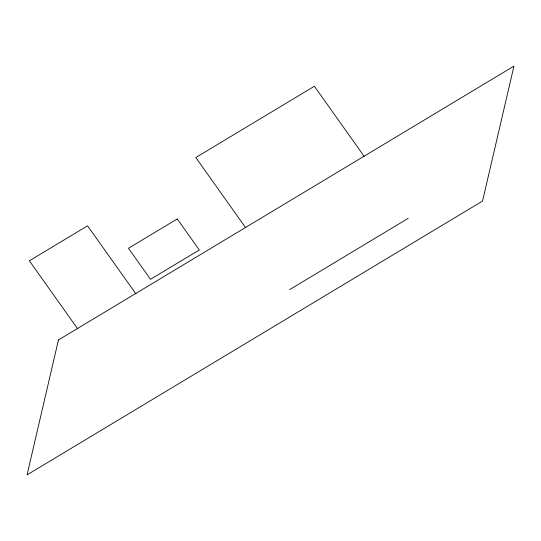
<?xml version="1.0" encoding="UTF-8"?>
<svg xmlns="http://www.w3.org/2000/svg" width="541" height="541" viewBox="0 0 541 541"><rect width="100%" height="100%" fill="white"/><g stroke="black" fill="none" stroke-linecap="round" stroke-linejoin="round"><path stroke-width="0.81" d="M289.611 289.638L408.185 218.354M364.215 156.43L314.382 86.256L195.808 157.539L245.641 227.72M136.001 294.013L87.568 225.813L29.376 260.803L77.803 329.002M58.448 339.964L27.05 474.883L482.552 201.036L513.95 66.117L58.448 339.964M177.252 218.943L128.481 248.265L150.52 279.305L199.298 249.983L177.252 218.943"/></g></svg>
